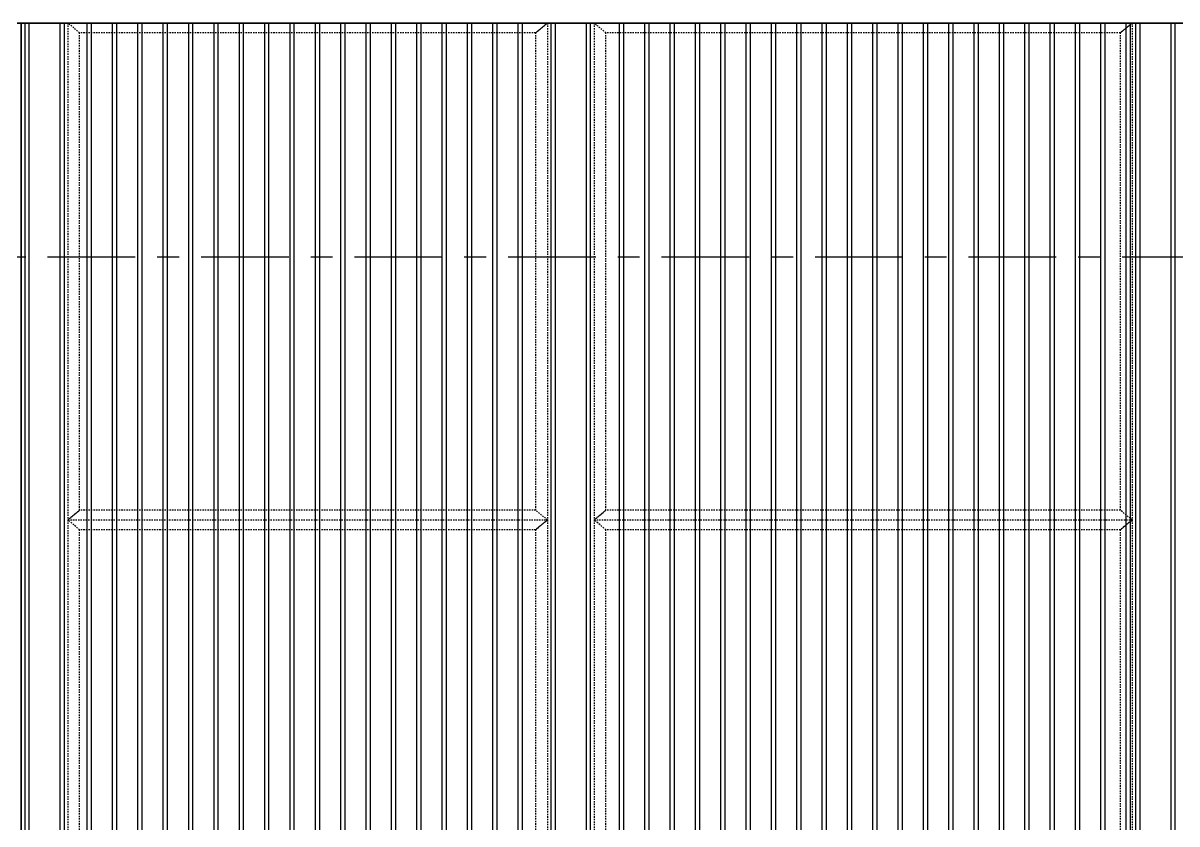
# Model space of a CAD drawing. Header units: millimetres. Extents: x -25371 to 2282244, y -90657 to 147824.
# Drawn here: x 1831195 to 1834155, y 2072 to 4127 of the extents above; entities that cross this region are included whole.
import ezdxf
from ezdxf.xclip import XClip

# ---------------------------------------------------------------- set-up
doc = ezdxf.new("R2010")
doc.units = ezdxf.units.MM
doc.header["$XCLIPFRAME"] = 0
doc.set_wipeout_variables(frame=1)
for name, pattern in [('CENTER', [50.8, 31.75, -6.35, 6.35, -6.35]), ('DPA_Hidden 100', [6, 4, -2]), ('TA_GL_000.90000', [2.475, 0.9, -0.225, 0.225, -0.225, 0.9]), ('TA_HL_001.00000', [6.5, 3.55, -2.95])]:
    doc.linetypes.add(name, pattern=pattern)
for name, color, linetype in [('000 - 0_SYM_DWG_GRIDLINE_MAIN_COLOR_251', 7, 'Continuous'), ('000 - GRID', 7, 'CENTER'), ('010 - ASPG_EXTR_MAIN_COLOR_2', 7, 'Continuous'), ('010 - ASPG_EXTR_WIPEOUT_', 7, 'Continuous'), ('010 - ASPG_FRAMING_MAIN_COLOR_1', 7, 'Continuous'), ('010 - ASPG_FRAMING_SUB_COLOR_2', 7, 'Continuous')]:
    doc.layers.add(name, color=color, linetype=linetype)
for name, color, linetype, lineweight in [('A-DETL', 7, 'Continuous', 70), ('A-GENM', 7, 'Continuous', 35), ('A-GLAZ-CURT', 7, 'Continuous', 35), ('A-GLAZ-CWMG', 7, 'Continuous', 35)]:
    doc.layers.add(name, color=color, linetype=linetype, lineweight=lineweight)
doc.styles.add('TA', font='', dxfattribs={"height": 4.5})
doc.styles.get('TA').set_extended_font_data('Cordia New')

# ---------------------------------------------------------------- blocks, each defined once
blk = doc.blocks.new('System Panel - DPA-AR_Facade_Solid Panel 150mm-5545827-VS01 - ELEVATION 3')
at = {"layer": 'A-GLAZ-CURT', "color": 7}
for p, q in [((-2886.2, 108700), (-1869, 108700)), ((-2787.8, 108700), (-2886.2, 108700)), ((-1770.6, 108700), (-2787.8, 108700)), ((-1770.6, 108700), (-1869, 108700))]:
    blk.add_line(p, q, dxfattribs=at)
blk = doc.blocks.new('System Panel - DPA-AR_Facade_Solid Panel 150mm-5545764-VS01 - ELEVATION 3')
at = {"layer": 'A-GLAZ-CURT', "color": 7}
for p, q in [((-1805.4, 108700), (-2789.5, 108700)), ((-2789.5, 108700), (-2676.3, 108700)), ((-2676.3, 108700), (-1692.2, 108700)), ((-1805.4, 108700), (-1692.2, 108700))]:
    blk.add_line(p, q, dxfattribs=at)
blk = doc.blocks.new('System Panel - DPA-AR_Facade_Solid Panel 150mm-5600075-VS01 - ELEVATION 3')
at = {"layer": 'A-GLAZ-CURT', "color": 7}
for p, q in [((-4509.3, 108700), (-5230.2, 108700)), ((-5116.9, 108700), (-5230.2, 108700)), ((-5116.9, 108700), (-4396.1, 108700)), ((-4396.1, 108700), (-4509.3, 108700))]:
    blk.add_line(p, q, dxfattribs=at)
blk = doc.blocks.new('System Panel - DPA-AR_Facade_Solid Panel 150mm-V37-VS01 - ELEVATION 3')
at = {"layer": 'A-GLAZ-CURT', "color": 7}
for p, q in [((-5230.2, 108700), (-6214.2, 108700)), ((-6101, 108700), (-6214.2, 108700)), ((-6101, 108700), (-5116.9, 108700)), ((-5116.9, 108700), (-5230.2, 108700))]:
    blk.add_line(p, q, dxfattribs=at)
blk = doc.blocks.new('Rectangular Mullion - Mullion_Top_C-Channel-4573873-VS01 - ELEVATION 3')
at = {"layer": 'A-GLAZ-CWMG', "color": 7}
for p, q in [((-5263.2, 106500), (-5263.2, 106600)), ((-5263.2, 106600), (-5263.2, 106590)), ((-3860.7, 106600), (-5263.2, 106600)), ((-3860.7, 106600), (-5263.2, 106600)), ((-5263.2, 106590), (-5263.2, 106510)), ((-3860.7, 106590), (-3860.7, 106600)), ((-3860.7, 106600), (-3860.7, 106500)), ((-3860.7, 106510), (-3860.7, 106590)), ((-5263.2, 106510), (-5263.2, 106500)), ((-3860.7, 106500), (-3860.7, 106510)), ((-5263.2, 106500), (-3860.7, 106500)), ((-3860.7, 106500), (-5263.2, 106500))]:
    blk.add_line(p, q, dxfattribs=at)
blk = doc.blocks.new('Rectangular Mullion - 45 x 100mm-5598520-VS01 - ELEVATION 3')
at = {"layer": 'A-GLAZ-CWMG', "color": 7}
for p, q in [((-5308.2, 108700), (-5263.2, 108700)), ((-5263.2, 108700), (-5308.2, 108700)), ((-5308.2, 106600), (-5308.2, 108700)), ((-5308.2, 108700), (-5308.2, 106600)), ((-5263.2, 108700), (-5263.2, 106600)), ((-5263.2, 108700), (-5263.2, 106600)), ((-5308.2, 106600), (-5263.2, 106600)), ((-5263.2, 106600), (-5308.2, 106600))]:
    blk.add_line(p, q, dxfattribs=at)
blk = doc.blocks.new('DPA_CP_Entrance Louver Grill Vertical Z - Louver Grill Vertical Z-5598522-VS01 - ELEVATION 3')
at = {"layer": 'A-GLAZ-CURT', "color": 7}
for p, q in [((-2265.7, 108600), (-2315.7, 108600)), ((-2315.7, 108600), (-2265.7, 108600)), ((-2315.7, 108600), (-2315.7, 106645)), ((-2315.7, 108600), (-2315.7, 106645)), ((-2265.7, 108600), (-2315.7, 108600)), ((-2315.7, 108600), (-2267.7, 108600)), ((-2315.7, 106645), (-2315.7, 108600)), ((-2315.7, 106645), (-2315.7, 108600)), ((-2315.7, 108550), (-2315.7, 108600)), ((-2315.7, 108600), (-2315.7, 108550)), ((-2315.7, 108600), (-860.7, 108600)), ((-2315.7, 108600), (-860.7, 108600)), ((-2267.7, 108600), (-2265.7, 108600)), ((-2267.7, 106645), (-2267.7, 108600)), ((-2267.7, 106645), (-2267.7, 108600)), ((-2265.7, 106645), (-2265.7, 108600)), ((-2265.7, 108600), (-2265.7, 106645)), ((-860.7, 108600), (-910.7, 108600)), ((-910.7, 108600), (-860.7, 108600)), ((-910.7, 108600), (-908.7, 108600)), ((-860.7, 108600), (-910.7, 108600)), ((-910.7, 106645), (-910.7, 108600)), ((-910.7, 108600), (-910.7, 106645)), ((-908.7, 108600), (-860.7, 108600)), ((-908.7, 108600), (-908.7, 106645)), ((-908.7, 108600), (-908.7, 106645)), ((-860.7, 106645), (-860.7, 108600)), ((-860.7, 108600), (-860.7, 106645)), ((-860.7, 108600), (-860.7, 106645)), ((-860.7, 108600), (-860.7, 106645)), ((-860.7, 108550), (-860.7, 108600)), ((-860.7, 108600), (-860.7, 108550)), ((-2265.7, 106705), (-2265.7, 108550)), ((-2265.7, 108550), (-2265.7, 106705)), ((-910.7, 108550), (-2265.7, 108550)), ((-2265.7, 108550), (-910.7, 108550)), ((-2265.7, 108550), (-910.7, 108550)), ((-910.7, 108550), (-2265.7, 108550)), ((-2265.7, 106705), (-2265.7, 108550)), ((-2265.7, 108550), (-2265.7, 106705)), ((-910.7, 108550), (-910.7, 106705)), ((-910.7, 108550), (-910.7, 106705)), ((-910.7, 108550), (-910.7, 106705)), ((-910.7, 108550), (-910.7, 106705)), ((-2315.7, 106645), (-2315.7, 106705)), ((-2315.7, 106705), (-2315.7, 106645)), ((-2265.7, 106705), (-910.7, 106705)), ((-2265.7, 106705), (-910.7, 106705)), ((-2265.7, 106705), (-910.7, 106705)), ((-910.7, 106705), (-2265.7, 106705)), ((-860.7, 106645), (-860.7, 106705)), ((-860.7, 106705), (-860.7, 106645)), ((-2265.7, 106645), (-2315.7, 106645)), ((-2315.7, 106645), (-2265.7, 106645)), ((-2267.7, 106645), (-2315.7, 106645)), ((-2315.7, 106645), (-2265.7, 106645)), ((-860.7, 106645), (-2315.7, 106645)), ((-2315.7, 106645), (-860.7, 106645)), ((-2265.7, 106645), (-2267.7, 106645)), ((-860.7, 106645), (-910.7, 106645)), ((-910.7, 106645), (-860.7, 106645)), ((-910.7, 106645), (-860.7, 106645)), ((-908.7, 106645), (-910.7, 106645)), ((-860.7, 106645), (-908.7, 106645))]:
    blk.add_line(p, q, dxfattribs=at)
blk = doc.blocks.new('DPA_CP_Entrance Louver Grill Vertical Z - Louver Grill Vertical Z-5598588-VS01 - ELEVATION 3')
at = {"layer": 'A-GLAZ-CURT', "color": 7}
for p, q in [((-5213.2, 108600), (-5263.2, 108600)), ((-5263.2, 108600), (-5213.2, 108600)), ((-5263.2, 108600), (-5263.2, 106645)), ((-5263.2, 108600), (-5263.2, 106645)), ((-5213.2, 108600), (-5263.2, 108600)), ((-5263.2, 108600), (-5215.2, 108600)), ((-5263.2, 106645), (-5263.2, 108600)), ((-5263.2, 106645), (-5263.2, 108600)), ((-5263.2, 108550), (-5263.2, 108600)), ((-5263.2, 108600), (-5263.2, 108550)), ((-5263.2, 108600), (-3860.7, 108600)), ((-5263.2, 108600), (-3860.7, 108600)), ((-5215.2, 108600), (-5213.2, 108600)), ((-5215.2, 106645), (-5215.2, 108600)), ((-5215.2, 106645), (-5215.2, 108600)), ((-5213.2, 106645), (-5213.2, 108600)), ((-5213.2, 108600), (-5213.2, 106645)), ((-3860.7, 108600), (-3910.7, 108600)), ((-3910.7, 108600), (-3860.7, 108600)), ((-3910.7, 108600), (-3908.7, 108600)), ((-3860.7, 108600), (-3910.7, 108600)), ((-3910.7, 106645), (-3910.7, 108600)), ((-3910.7, 108600), (-3910.7, 106645)), ((-3908.7, 108600), (-3860.7, 108600)), ((-3908.7, 108600), (-3908.7, 106645)), ((-3908.7, 108600), (-3908.7, 106645)), ((-3860.7, 106645), (-3860.7, 108600)), ((-3860.7, 108600), (-3860.7, 106645)), ((-3860.7, 108600), (-3860.7, 106645)), ((-3860.7, 108600), (-3860.7, 106645)), ((-3860.7, 108550), (-3860.7, 108600)), ((-3860.7, 108600), (-3860.7, 108550)), ((-5213.2, 106705), (-5213.2, 108550)), ((-5213.2, 108550), (-5213.2, 106705)), ((-3910.7, 108550), (-5213.2, 108550)), ((-5213.2, 108550), (-3910.7, 108550)), ((-5213.2, 108550), (-3910.7, 108550)), ((-3910.7, 108550), (-5213.2, 108550)), ((-5213.2, 106705), (-5213.2, 108550)), ((-5213.2, 108550), (-5213.2, 106705)), ((-3910.7, 108550), (-3910.7, 106705)), ((-3910.7, 108550), (-3910.7, 106705)), ((-3910.7, 108550), (-3910.7, 106705)), ((-3910.7, 108550), (-3910.7, 106705)), ((-5263.2, 106645), (-5263.2, 106705)), ((-5263.2, 106705), (-5263.2, 106645)), ((-5213.2, 106705), (-3910.7, 106705)), ((-5213.2, 106705), (-3910.7, 106705)), ((-5213.2, 106705), (-3910.7, 106705)), ((-3910.7, 106705), (-5213.2, 106705)), ((-3860.7, 106645), (-3860.7, 106705)), ((-3860.7, 106705), (-3860.7, 106645)), ((-5213.2, 106645), (-5263.2, 106645)), ((-5263.2, 106645), (-5213.2, 106645)), ((-5215.2, 106645), (-5263.2, 106645)), ((-5263.2, 106645), (-5213.2, 106645)), ((-3860.7, 106645), (-5263.2, 106645)), ((-5263.2, 106645), (-3860.7, 106645)), ((-5213.2, 106645), (-5215.2, 106645)), ((-3860.7, 106645), (-3910.7, 106645)), ((-3910.7, 106645), (-3860.7, 106645)), ((-3910.7, 106645), (-3860.7, 106645)), ((-3908.7, 106645), (-3910.7, 106645)), ((-3860.7, 106645), (-3908.7, 106645))]:
    blk.add_line(p, q, dxfattribs=at)
blk = doc.blocks.new('Rectangular Mullion - Mullion_Top_C-Channel-4573259-VS01 - ELEVATION 3')
at = {"layer": 'A-GLAZ-CWMG', "color": 7}
for p, q in [((-2315.7, 106500), (-2315.7, 106600)), ((-2315.7, 106600), (-2315.7, 106590)), ((-860.7, 106600), (-2315.7, 106600)), ((-860.7, 106600), (-2315.7, 106600)), ((-2315.7, 106590), (-2315.7, 106510)), ((-860.7, 106590), (-860.7, 106600)), ((-860.7, 106600), (-860.7, 106500)), ((-860.7, 106510), (-860.7, 106590)), ((-2315.7, 106510), (-2315.7, 106500)), ((-860.7, 106500), (-860.7, 106510)), ((-2315.7, 106500), (-860.7, 106500)), ((-860.7, 106500), (-2315.7, 106500))]:
    blk.add_line(p, q, dxfattribs=at)
blk = doc.blocks.new('Rectangular Mullion - 45 x 100mm-4573874-VS01 - ELEVATION 3')
at = {"layer": 'A-GLAZ-CWMG', "color": 7}
for p, q in [((-5263.2, 103600), (-5263.2, 103645)), ((-5263.2, 103645), (-5263.2, 103600)), ((-5263.2, 103645), (-3860.7, 103645)), ((-5263.2, 103645), (-3860.7, 103645)), ((-3860.7, 103600), (-3860.7, 103645)), ((-3860.7, 103645), (-3860.7, 103600)), ((-3860.7, 103600), (-5263.2, 103600)), ((-5263.2, 103600), (-3860.7, 103600))]:
    blk.add_line(p, q, dxfattribs=at)
blk = doc.blocks.new('Rectangular Mullion - 45 x 100mm-5598452-VS01 - ELEVATION 3')
at = {"layer": 'A-GLAZ-CWMG', "color": 7}
for p, q in [((-860.7, 108700), (-815.7, 108700)), ((-815.7, 108700), (-860.7, 108700)), ((-860.7, 106600), (-860.7, 108700)), ((-860.7, 108700), (-860.7, 106600)), ((-815.7, 108700), (-815.7, 106600)), ((-815.7, 108700), (-815.7, 106600)), ((-860.7, 106600), (-815.7, 106600)), ((-815.7, 106600), (-860.7, 106600))]:
    blk.add_line(p, q, dxfattribs=at)
blk = doc.blocks.new('GM_Louver Grill Vertical Z1 - Z Profile-5598519-VS01 - ELEVATION 3')
at = {"layer": 'A-GENM', "color": 7, "lineweight": 9}
blk.add_line((-640.3, 106645), (-640.3, 108600), dxfattribs=at)
blk = doc.blocks.new('DPA_CP_Entrance Louver Grill Vertical Z - Louver Grill Vertical Z-5599902-VS01 - ELEVATION 3')
at = {"layer": 'A-GLAZ-CURT', "color": 7}
for p, q in [((-3458, 108600), (-3495.7, 108600)), ((-3495.7, 108600), (-3462.9, 108600)), ((-3462.9, 108600), (-3425.2, 108600)), ((-3425.2, 108600), (-3458, 108600)), ((-3458, 108600), (-3401.4, 108600)), ((-2886.2, 108600), (-3458, 108600)), ((-3399.9, 108600), (-3401.4, 108600)), ((-3401.4, 108600), (-3368.6, 108600)), ((-2886.2, 108600), (-3401.4, 108600)), ((-3368.4, 108600), (-3399.9, 108600)), ((-3368.6, 108600), (-3312, 108600)), ((-3313.3, 108600), (-3368.4, 108600)), ((-3312, 108600), (-3313.3, 108600)), ((-3425.2, 108550), (-3462.9, 108550)), ((-3462.9, 108550), (-2886.2, 108550)), ((-3401.4, 108550), (-3425.2, 108550)), ((-3425.2, 108550), (-2886.2, 108550)), ((-2886.2, 108550), (-3425.2, 108550)), ((-2886.2, 108550), (-3401.4, 108550))]:
    blk.add_line(p, q, dxfattribs=at)
blk = doc.blocks.new('Rectangular Mullion - 45 x 100mm-5599969-VS01 - ELEVATION 3')
at = {"layer": 'A-GLAZ-CWMG', "color": 7}
for p, q in [((-3525.2, 108600), (-3495.7, 108600)), ((-3449.8, 108600), (-3525.2, 108600)), ((-3495.7, 108600), (-3420.2, 108600)), ((-3420.2, 108600), (-3449.8, 108600))]:
    blk.add_line(p, q, dxfattribs=at)
blk = doc.blocks.new('Rectangular Mullion - Mullion_Top_C-Channel-5599266-VS01 - ELEVATION 3')
at = {"layer": 'A-GLAZ-CWMG', "color": 7}
for p, q in [((-3524.8, 108700), (-3449.4, 108700)), ((-3524.8, 108700), (-2555.5, 108700)), ((-3449.4, 108700), (-2480, 108700)), ((-3449.4, 108600), (-3524.8, 108600)), ((-3524.8, 108600), (-2886.2, 108600)), ((-2886.2, 108600), (-3449.4, 108600))]:
    blk.add_line(p, q, dxfattribs=at)
blk = doc.blocks.new('Rectangular Mullion - Mullion_Top_C-Channel-5599267-VS01 - ELEVATION 3')
at = {"layer": 'A-GLAZ-CWMG', "color": 7}
for p, q in [((-2555.5, 108700), (-1622.3, 108700)), ((-2480, 108700), (-1546.8, 108700)), ((-1546.8, 108700), (-1622.3, 108700))]:
    blk.add_line(p, q, dxfattribs=at)
blk = doc.blocks.new('GM_Louver Grill Vertical Z1 - Z Profile-V44-VS01 - ELEVATION 3')
at = {"layer": 'A-DETL', "color": 7}
for p, q in [((-2930.9, 108600), (-2911.2, 108600)), ((-2927, 108600), (-2886.2, 108600)), ((-2911.2, 108600), (-2909.7, 108600))]:
    blk.add_line(p, q, dxfattribs=at)
at = {"layer": 'A-GENM', "color": 7, "lineweight": 9}
for p, q in [((-2886.2, 108600), (-2930.9, 108600)), ((-2909.7, 108600), (-2927, 108600))]:
    blk.add_line(p, q, dxfattribs=at)
blk = doc.blocks.new('GM_Louver Grill Vertical Z1 - Z Profile-V45-VS01 - ELEVATION 3')
at = {"layer": 'A-DETL', "color": 7}
for p, q in [((-2979.5, 108600), (-2959.9, 108600)), ((-2975.6, 108600), (-2890.1, 108600)), ((-2959.9, 108600), (-2958.4, 108600)), ((-2898.2, 108600), (-2894, 108600))]:
    blk.add_line(p, q, dxfattribs=at)
at = {"layer": 'A-GENM', "color": 7, "lineweight": 9}
for p, q in [((-2894, 108600), (-2979.5, 108600)), ((-2958.4, 108600), (-2975.6, 108600)), ((-2896.7, 108600), (-2898.2, 108600)), ((-2890.1, 108600), (-2896.7, 108600))]:
    blk.add_line(p, q, dxfattribs=at)
blk = doc.blocks.new('System Panel - DPA-AR_Facade_Solid Panel 150mm-V47-VS01 - ELEVATION 3')
at = {"layer": 'A-GLAZ-CURT', "color": 7}
for p, q in [((-3525.2, 108700), (-4509.3, 108700)), ((-4396.1, 108700), (-4509.3, 108700)), ((-4396.1, 108700), (-3412, 108700)), ((-3412, 108700), (-3525.2, 108700))]:
    blk.add_line(p, q, dxfattribs=at)
blk = doc.blocks.new('C-1-VS01-AR-2562-01 -B_20260615-142721_ELEVATION_3_EX')
at = {"layer": 'A-DETL', "color": 7, "linetype": 'DPA_Hidden 100', "lineweight": 9}
for q in [(24520, 103600), (24434.3, 107397.5)]:
    blk.add_line((18595, 107397.5), q, dxfattribs=at)
at = {"layer": 'A-GENM', "color": 7}
for name, p in [('GM_Louver Grill Vertical Z1 - Z Profile-5598519-VS01 - ELEVATION 3', (19335.3, 0)), ('GM_Louver Grill Vertical Z1 - Z Profile-5598519-VS01 - ELEVATION 3', (19409, 0)), ('GM_Louver Grill Vertical Z1 - Z Profile-5598519-VS01 - ELEVATION 3', (19482.6, 0)), ('GM_Louver Grill Vertical Z1 - Z Profile-5598519-VS01 - ELEVATION 3', (19556.3, 0)), ('GM_Louver Grill Vertical Z1 - Z Profile-5598519-VS01 - ELEVATION 3', (19630, 0)), ('GM_Louver Grill Vertical Z1 - Z Profile-5598519-VS01 - ELEVATION 3', (19703.7, 0)), ('GM_Louver Grill Vertical Z1 - Z Profile-5598519-VS01 - ELEVATION 3', (19777.3, 0)), ('GM_Louver Grill Vertical Z1 - Z Profile-5598519-VS01 - ELEVATION 3', (19851, 0)), ('GM_Louver Grill Vertical Z1 - Z Profile-5598519-VS01 - ELEVATION 3', (19924.7, 0)), ('GM_Louver Grill Vertical Z1 - Z Profile-5598519-VS01 - ELEVATION 3', (19998.4, 0)), ('GM_Louver Grill Vertical Z1 - Z Profile-5598519-VS01 - ELEVATION 3', (20072, 0)), ('GM_Louver Grill Vertical Z1 - Z Profile-5598519-VS01 - ELEVATION 3', (20145.7, 0)), ('GM_Louver Grill Vertical Z1 - Z Profile-5598519-VS01 - ELEVATION 3', (20219.4, 0)), ('GM_Louver Grill Vertical Z1 - Z Profile-5598519-VS01 - ELEVATION 3', (20293.1, 0)), ('GM_Louver Grill Vertical Z1 - Z Profile-5598519-VS01 - ELEVATION 3', (20366.7, 0)), ('GM_Louver Grill Vertical Z1 - Z Profile-5598519-VS01 - ELEVATION 3', (20440.4, 0)), ('GM_Louver Grill Vertical Z1 - Z Profile-5598519-VS01 - ELEVATION 3', (20514.1, 0)), ('GM_Louver Grill Vertical Z1 - Z Profile-5598519-VS01 - ELEVATION 3', (20587.8, 0)), ('GM_Louver Grill Vertical Z1 - Z Profile-5598519-VS01 - ELEVATION 3', (20782.8, 0)), ('GM_Louver Grill Vertical Z1 - Z Profile-5598519-VS01 - ELEVATION 3', (20859.5, 0)), ('GM_Louver Grill Vertical Z1 - Z Profile-5598519-VS01 - ELEVATION 3', (20936.3, 0)), ('GM_Louver Grill Vertical Z1 - Z Profile-5598519-VS01 - ELEVATION 3', (21013.1, 0)), ('GM_Louver Grill Vertical Z1 - Z Profile-5598519-VS01 - ELEVATION 3', (21089.8, 0)), ('GM_Louver Grill Vertical Z1 - Z Profile-V45-VS01 - ELEVATION 3', (23469.2, 0)), ('GM_Louver Grill Vertical Z1 - Z Profile-5598519-VS01 - ELEVATION 3', (21166.6, 0)), ('GM_Louver Grill Vertical Z1 - Z Profile-V45-VS01 - ELEVATION 3', (23517.8, 0)), ('GM_Louver Grill Vertical Z1 - Z Profile-V45-VS01 - ELEVATION 3', (23566.5, 0)), ('GM_Louver Grill Vertical Z1 - Z Profile-5598519-VS01 - ELEVATION 3', (21243.4, 0)), ('GM_Louver Grill Vertical Z1 - Z Profile-V45-VS01 - ELEVATION 3', (23615.1, 0)), ('GM_Louver Grill Vertical Z1 - Z Profile-5598519-VS01 - ELEVATION 3', (21320.1, 0)), ('GM_Louver Grill Vertical Z1 - Z Profile-V45-VS01 - ELEVATION 3', (23663.7, 0)), ('GM_Louver Grill Vertical Z1 - Z Profile-V45-VS01 - ELEVATION 3', (23712.3, 0)), ('GM_Louver Grill Vertical Z1 - Z Profile-5598519-VS01 - ELEVATION 3', (21396.9, 0)), ('GM_Louver Grill Vertical Z1 - Z Profile-V45-VS01 - ELEVATION 3', (23761, 0)), ('GM_Louver Grill Vertical Z1 - Z Profile-V45-VS01 - ELEVATION 3', (23809.6, 0)), ('GM_Louver Grill Vertical Z1 - Z Profile-5598519-VS01 - ELEVATION 3', (21473.7, 0)), ('GM_Louver Grill Vertical Z1 - Z Profile-V45-VS01 - ELEVATION 3', (23858.2, 0)), ('GM_Louver Grill Vertical Z1 - Z Profile-5598519-VS01 - ELEVATION 3', (21550.4, 0)), ('GM_Louver Grill Vertical Z1 - Z Profile-V44-VS01 - ELEVATION 3', (23858.2, 0)), ('GM_Louver Grill Vertical Z1 - Z Profile-5598519-VS01 - ELEVATION 3', (21627.2, 0)), ('GM_Louver Grill Vertical Z1 - Z Profile-5598519-VS01 - ELEVATION 3', (21704, 0)), ('GM_Louver Grill Vertical Z1 - Z Profile-5598519-VS01 - ELEVATION 3', (21780.7, 0)), ('GM_Louver Grill Vertical Z1 - Z Profile-5598519-VS01 - ELEVATION 3', (21857.5, 0)), ('GM_Louver Grill Vertical Z1 - Z Profile-5598519-VS01 - ELEVATION 3', (21934.2, 0)), ('GM_Louver Grill Vertical Z1 - Z Profile-5598519-VS01 - ELEVATION 3', (22011, 0)), ('GM_Louver Grill Vertical Z1 - Z Profile-5598519-VS01 - ELEVATION 3', (22087.8, 0))]:
    blk.add_blockref(name, p, dxfattribs=at)
at = {"layer": 'A-GLAZ-CURT', "color": 7}
for name, p in [('System Panel - DPA-AR_Facade_Solid Panel 150mm-V37-VS01 - ELEVATION 3', (23858.2, 0)), ('System Panel - DPA-AR_Facade_Solid Panel 150mm-5600075-VS01 - ELEVATION 3', (23858.2, 0)), ('System Panel - DPA-AR_Facade_Solid Panel 150mm-V47-VS01 - ELEVATION 3', (23858.2, 0)), ('System Panel - DPA-AR_Facade_Solid Panel 150mm-5545827-VS01 - ELEVATION 3', (23858.2, 0)), ('System Panel - DPA-AR_Facade_Solid Panel 150mm-5545764-VS01 - ELEVATION 3', (23858.2, 0)), ('DPA_CP_Entrance Louver Grill Vertical Z - Louver Grill Vertical Z-5598588-VS01 - ELEVATION 3', (23858.2, 0)), ('DPA_CP_Entrance Louver Grill Vertical Z - Louver Grill Vertical Z-5598522-VS01 - ELEVATION 3', (22358.2, 0)), ('DPA_CP_Entrance Louver Grill Vertical Z - Louver Grill Vertical Z-5599902-VS01 - ELEVATION 3', (23858.2, 0))]:
    blk.add_blockref(name, p, dxfattribs=at)
at = {"layer": 'A-GLAZ-CWMG', "color": 7}
for name, p in [('Rectangular Mullion - 45 x 100mm-5598520-VS01 - ELEVATION 3', (23858.2, 0)), ('Rectangular Mullion - Mullion_Top_C-Channel-4573873-VS01 - ELEVATION 3', (23858.2, 2100)), ('Rectangular Mullion - 45 x 100mm-5598452-VS01 - ELEVATION 3', (20858.2, 0)), ('Rectangular Mullion - Mullion_Top_C-Channel-4573259-VS01 - ELEVATION 3', (22358.2, 2100)), ('Rectangular Mullion - Mullion_Top_C-Channel-5599266-VS01 - ELEVATION 3', (23858.2, 0)), ('Rectangular Mullion - Mullion_Top_C-Channel-5599267-VS01 - ELEVATION 3', (23858.2, 0)), ('Rectangular Mullion - 45 x 100mm-5598452-VS01 - ELEVATION 3', (22358.2, 0)), ('Rectangular Mullion - 45 x 100mm-5599969-VS01 - ELEVATION 3', (23858.2, 0)), ('Rectangular Mullion - 45 x 100mm-4573874-VS01 - ELEVATION 3', (23858.2, 3000))]:
    blk.add_blockref(name, p, dxfattribs=at)
blk = doc.blocks.new('*U974')
at = {"layer": '000 - 0_SYM_DWG_GRIDLINE_MAIN_COLOR_251', "color": 7, "linetype": 'ByBlock', "ltscale": 5}
blk.add_line((20, 0), (-588.498, 0), dxfattribs=at)
at = {"color": 7, "style": 'TA', "flags": 1}
blk.add_attdef('LOCATION', (6, -6), '', height=4.5, rotation=270, dxfattribs=at)
blk = doc.blocks.new('C-1-VS01_REV00_20260615-145551_ELEVATION_3_DIMS-2')
at = {"layer": '000 - GRID', "color": 7, "linetype": 'TA_GL_000.90000', "xscale": 50.00000000000004, "yscale": 50.00000000000004, "zscale": 50.00000000000004, "rotation": 180}
for p in [(2686.7, 108700), (2686.7, 108100)]:
    blk.add_blockref('*U974', p, dxfattribs=at)
blk = doc.blocks.new('*U1545')
at = {"color": 7}
blk.add_wipeout([(50, 0), (1450, 0), (1450, 5100), (50, 5100)], dxfattribs=at).dxf.layer = '010 - ASPG_EXTR_WIPEOUT_'
at = {"layer": '010 - ASPG_EXTR_MAIN_COLOR_2', "color": 7}
for points in [[(129.8, 0), (140, 0), (140, 5100), (129.8, 5100)], [(194.8, 0), (205, 0), (205, 5100), (194.8, 5100)], [(259.8, 0), (270, 0), (270, 5100), (259.8, 5100)], [(324.8, 0), (335, 0), (335, 5100), (324.8, 5100)], [(389.8, 0), (400, 0), (400, 5100), (389.8, 5100)], [(454.8, 0), (465, 0), (465, 5100), (454.8, 5100)], [(519.8, 0), (530, 0), (530, 5100), (519.8, 5100)], [(584.8, 0), (595, 0), (595, 5100), (584.8, 5100)], [(649.8, 0), (660, 0), (660, 5100), (649.8, 5100)], [(714.8, 0), (725, 0), (725, 5100), (714.8, 5100)], [(779.8, 0), (790, 0), (790, 5100), (779.8, 5100)], [(844.8, 0), (855, 0), (855, 5100), (844.8, 5100)], [(909.8, 0), (920, 0), (920, 5100), (909.8, 5100)], [(974.8, 0), (985, 0), (985, 5100), (974.8, 5100)], [(1039.8, 0), (1050, 0), (1050, 5100), (1039.8, 5100)], [(1104.8, 0), (1115, 0), (1115, 5100), (1104.8, 5100)], [(1169.8, 0), (1180, 0), (1180, 5100), (1169.8, 5100)], [(1234.8, 0), (1245, 0), (1245, 5100), (1234.8, 5100)], [(1299.8, 0), (1310, 0), (1310, 5100), (1299.8, 5100)], [(1364.8, 0), (1375, 0), (1375, 5100), (1364.8, 5100)]]:
    blk.add_lwpolyline(points, close=True, dxfattribs=at)
at = {"layer": '010 - ASPG_FRAMING_SUB_COLOR_2', "color": 7}
blk.add_lwpolyline([(50, 0), (1450, 0), (1450, 5100), (50, 5100)], close=True, dxfattribs=at)
at = {"color": 7}
for points in [[(-50, 0), (50, 0), (50, 5100), (-50, 5100)], [(1450, 0), (1550, 0), (1550, 5100), (1450, 5100)]]:
    blk.add_wipeout(points, dxfattribs=at).dxf.layer = '010 - ASPG_EXTR_WIPEOUT_'
at = {"layer": '010 - ASPG_EXTR_MAIN_COLOR_2', "color": 7}
blk.add_lwpolyline([(64.8, 0), (75, 0), (75, 5100), (64.8, 5100)], close=True, dxfattribs=at)
at = {"layer": '010 - ASPG_FRAMING_MAIN_COLOR_1', "color": 7}
for points in [[(-50, 0), (-40, 0), (-40, 5100), (-50, 5100)], [(40, 0), (50, 0), (50, 5100), (40, 5100)], [(1450, 0), (1460, 0), (1460, 5100), (1450, 5100)], [(1540, 0), (1550, 0), (1550, 5100), (1540, 5100)]]:
    blk.add_lwpolyline(points, close=True, dxfattribs=at)
at = {"layer": '010 - ASPG_FRAMING_SUB_COLOR_2', "color": 7}
for points in [[(-50, 0), (50, 0), (50, 5100), (-50, 5100)], [(1450, 0), (1550, 0), (1550, 5100), (1450, 5100)]]:
    blk.add_lwpolyline(points, close=True, dxfattribs=at)
blk = doc.blocks.new('*U1547')
at = {"color": 7}
blk.add_wipeout([(50, 0), (1450, 0), (1450, 5100), (50, 5100)], dxfattribs=at).dxf.layer = '010 - ASPG_EXTR_WIPEOUT_'
at = {"layer": '010 - ASPG_EXTR_MAIN_COLOR_2', "color": 7}
for points in [[(129.8, 0), (140, 0), (140, 5100), (129.8, 5100)], [(194.8, 0), (205, 0), (205, 5100), (194.8, 5100)], [(259.8, 0), (270, 0), (270, 5100), (259.8, 5100)], [(324.8, 0), (335, 0), (335, 5100), (324.8, 5100)], [(389.8, 0), (400, 0), (400, 5100), (389.8, 5100)], [(454.8, 0), (465, 0), (465, 5100), (454.8, 5100)], [(519.8, 0), (530, 0), (530, 5100), (519.8, 5100)], [(584.8, 0), (595, 0), (595, 5100), (584.8, 5100)], [(649.8, 0), (660, 0), (660, 5100), (649.8, 5100)], [(714.8, 0), (725, 0), (725, 5100), (714.8, 5100)], [(779.8, 0), (790, 0), (790, 5100), (779.8, 5100)], [(844.8, 0), (855, 0), (855, 5100), (844.8, 5100)], [(909.8, 0), (920, 0), (920, 5100), (909.8, 5100)], [(974.8, 0), (985, 0), (985, 5100), (974.8, 5100)], [(1039.8, 0), (1050, 0), (1050, 5100), (1039.8, 5100)], [(1104.8, 0), (1115, 0), (1115, 5100), (1104.8, 5100)], [(1169.8, 0), (1180, 0), (1180, 5100), (1169.8, 5100)], [(1234.8, 0), (1245, 0), (1245, 5100), (1234.8, 5100)], [(1299.8, 0), (1310, 0), (1310, 5100), (1299.8, 5100)], [(1364.8, 0), (1375, 0), (1375, 5100), (1364.8, 5100)]]:
    blk.add_lwpolyline(points, close=True, dxfattribs=at)
at = {"layer": '010 - ASPG_FRAMING_SUB_COLOR_2', "color": 7}
blk.add_lwpolyline([(50, 0), (1450, 0), (1450, 5100), (50, 5100)], close=True, dxfattribs=at)
at = {"color": 7}
for points in [[(-50, 0), (50, 0), (50, 5100), (-50, 5100)], [(1450, 0), (1550, 0), (1550, 5100), (1450, 5100)]]:
    blk.add_wipeout(points, dxfattribs=at).dxf.layer = '010 - ASPG_EXTR_WIPEOUT_'
at = {"layer": '010 - ASPG_EXTR_MAIN_COLOR_2', "color": 7}
blk.add_lwpolyline([(64.8, 0), (75, 0), (75, 5100), (64.8, 5100)], close=True, dxfattribs=at)
at = {"layer": '010 - ASPG_FRAMING_MAIN_COLOR_1', "color": 7}
for points in [[(-50, 0), (-40, 0), (-40, 5100), (-50, 5100)], [(40, 0), (50, 0), (50, 5100), (40, 5100)], [(1450, 0), (1460, 0), (1460, 5100), (1450, 5100)], [(1540, 0), (1550, 0), (1550, 5100), (1540, 5100)]]:
    blk.add_lwpolyline(points, close=True, dxfattribs=at)
at = {"layer": '010 - ASPG_FRAMING_SUB_COLOR_2', "color": 7}
for points in [[(-50, 0), (50, 0), (50, 5100), (-50, 5100)], [(1450, 0), (1550, 0), (1550, 5100), (1450, 5100)]]:
    blk.add_lwpolyline(points, close=True, dxfattribs=at)
blk = doc.blocks.new('*U1546')
at = {"color": 7}
blk.add_wipeout([(50, 0), (1300, 0), (1300, 5100), (50, 5100)], dxfattribs=at).dxf.layer = '010 - ASPG_EXTR_WIPEOUT_'
at = {"layer": '010 - ASPG_EXTR_MAIN_COLOR_2', "color": 7}
for points in [[(125, 0), (135.2, 0), (135.2, 5100), (125, 5100)], [(190, 0), (200.2, 0), (200.2, 5100), (190, 5100)], [(255, 0), (265.2, 0), (265.2, 5100), (255, 5100)], [(320, 0), (330.2, 0), (330.2, 5100), (320, 5100)], [(385, 0), (395.2, 0), (395.2, 5100), (385, 5100)], [(450, 0), (460.2, 0), (460.2, 5100), (450, 5100)], [(515, 0), (525.2, 0), (525.2, 5100), (515, 5100)], [(580, 0), (590.2, 0), (590.2, 5100), (580, 5100)], [(645, 0), (655.2, 0), (655.2, 5100), (645, 5100)], [(710, 0), (720.2, 0), (720.2, 5100), (710, 5100)], [(775, 0), (785.2, 0), (785.2, 5100), (775, 5100)], [(840, 0), (850.2, 0), (850.2, 5100), (840, 5100)], [(905, 0), (915.2, 0), (915.2, 5100), (905, 5100)], [(970, 0), (980.2, 0), (980.2, 5100), (970, 5100)], [(1035, 0), (1045.2, 0), (1045.2, 5100), (1035, 5100)], [(1100, 0), (1110.2, 0), (1110.2, 5100), (1100, 5100)], [(1165, 0), (1175.2, 0), (1175.2, 5100), (1165, 5100)], [(1230, 0), (1240.2, 0), (1240.2, 5100), (1230, 5100)]]:
    blk.add_lwpolyline(points, close=True, dxfattribs=at)
at = {"layer": '010 - ASPG_FRAMING_SUB_COLOR_2', "color": 7}
blk.add_lwpolyline([(50, 0), (1300, 0), (1300, 5100), (50, 5100)], close=True, dxfattribs=at)
at = {"color": 7}
for points in [[(-50, 0), (50, 0), (50, 5100), (-50, 5100)], [(1300, 0), (1400, 0), (1400, 5100), (1300, 5100)]]:
    blk.add_wipeout(points, dxfattribs=at).dxf.layer = '010 - ASPG_EXTR_WIPEOUT_'
at = {"layer": '010 - ASPG_FRAMING_MAIN_COLOR_1', "color": 7}
for points in [[(-50, 0), (-40, 0), (-40, 5100), (-50, 5100)], [(40, 0), (50, 0), (50, 5100), (40, 5100)], [(1300, 0), (1310, 0), (1310, 5100), (1300, 5100)], [(1390, 0), (1400, 0), (1400, 5100), (1390, 5100)]]:
    blk.add_lwpolyline(points, close=True, dxfattribs=at)
at = {"layer": '010 - ASPG_FRAMING_SUB_COLOR_2', "color": 7}
for points in [[(-50, 0), (50, 0), (50, 5100), (-50, 5100)], [(1300, 0), (1400, 0), (1400, 5100), (1300, 5100)]]:
    blk.add_lwpolyline(points, close=True, dxfattribs=at)
blk = doc.blocks.new('*U1897')
at = {"layer": '010 - ASPG_FRAMING_MAIN_COLOR_1', "color": 7, "linetype": 'ByBlock'}
for points in [[(0, 0), (0, 1230), (25, 1200), (25, 30), (0, 0)], [(1275, 1230), (0, 1230), (25, 1200), (1250, 1200)], [(1275, 0), (1275, 1230), (1250, 1200), (1250, 30), (1275, 0)], [(25, 30), (1250, 30), (1275, 0), (0, 0), (25, 30)]]:
    blk.add_lwpolyline(points, close=True, dxfattribs=at)
blk = doc.blocks.new('*U1896')
at = {"layer": '010 - ASPG_FRAMING_MAIN_COLOR_1', "color": 7, "linetype": 'ByBlock'}
for points in [[(0, 0), (0, 1380), (25, 1350), (25, 30), (0, 0)], [(1275, 1380), (0, 1380), (25, 1350), (1250, 1350)], [(1275, 0), (1275, 1380), (1250, 1350), (1250, 30), (1275, 0)], [(25, 30), (1250, 30), (1275, 0), (0, 0), (25, 30)]]:
    blk.add_lwpolyline(points, close=True, dxfattribs=at)

msp = doc.modelspace()

# ---------------------------------------------------------------- block references
at = {"color": 7}
ref = msp.add_blockref('C-1-VS01-AR-2562-01 -B_20260615-142721_ELEVATION_3_EX', (1812640.274, -104572.744), dxfattribs=at)
XClip(ref).set_block_clipping_path([(4847.059925341, 96707.0933076996), (33463.847453482, 115145.365818867)])

# ---------------------------------------------------------------- next in the draw order: block references
at = {"color": 7, "xscale": -1}
msp.add_blockref('*U1545', (1835600.274, -972.744), dxfattribs=at)

# ---------------------------------------------------------------- next in the draw order: block references
msp.add_blockref('*U1547', (1834100.274, -972.744), dxfattribs=at)

# ---------------------------------------------------------------- next in the draw order: block references
msp.add_blockref('*U1546', (1832600.274, -972.744), dxfattribs=at)

# ---------------------------------------------------------------- next in the draw order: block references
at = {"color": 7}
msp.add_blockref('C-1-VS01_REV00_20260615-145551_ELEVATION_3_DIMS-2', (1812640.274, -104572.744), dxfattribs=at)
at = {"color": 7, "linetype": 'TA_HL_001.00000', "xscale": -1, "rotation": 270}
for name, p in [('*U1897', (1831310.273, 2852.256)), ('*U1896', (1832660.274, 2852.256)), ('*U1897', (1831310.273, 1577.256)), ('*U1896', (1832660.274, 1577.256))]:
    msp.add_blockref(name, p, dxfattribs=at)

doc.saveas('drawing.dxf')
